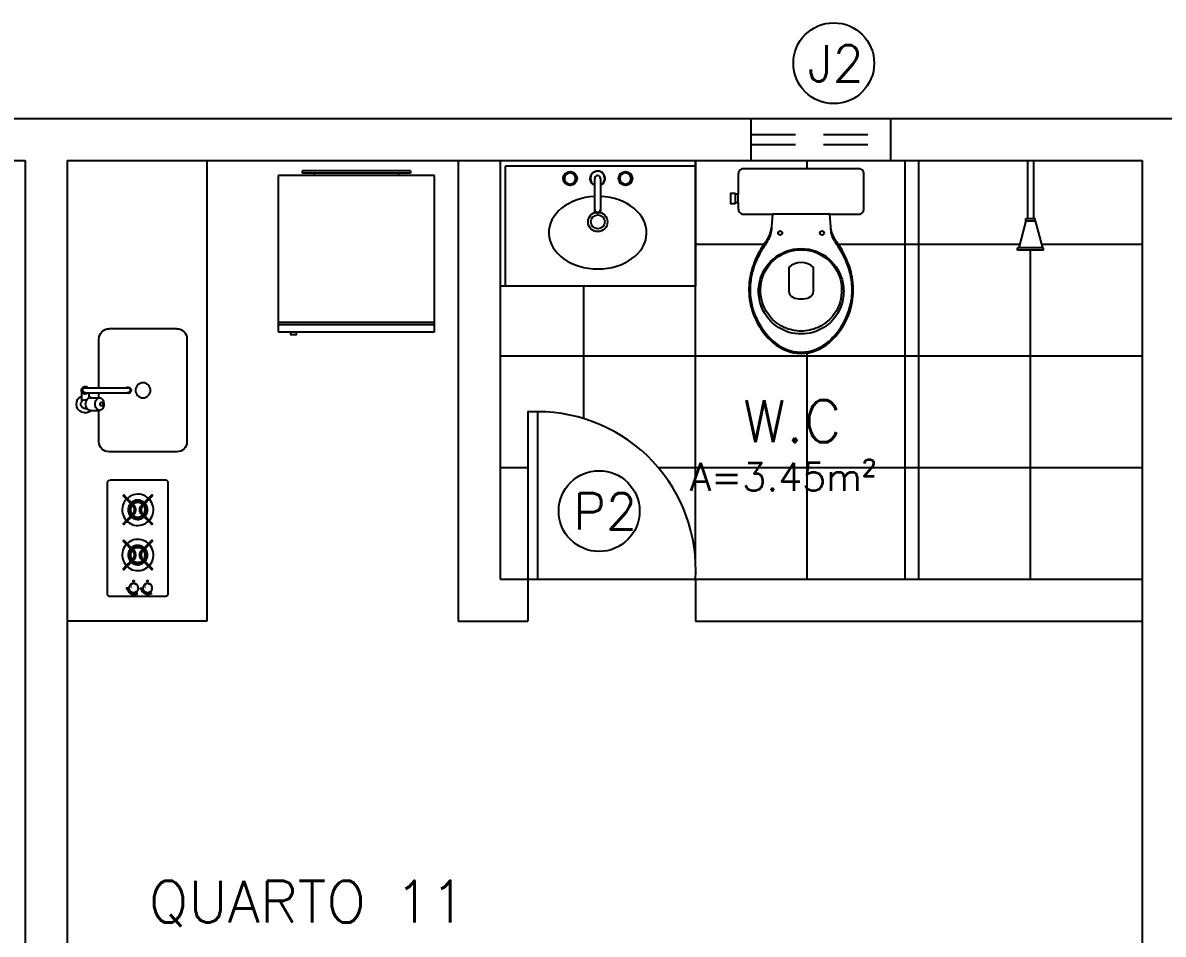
# Model space of a CAD drawing. Header units: millimetres. Extents: x 45003 to 46969, y 6653 to 6979.
# Drawn here: x 45044.357 to 45048.441, y 6718.688 to 6721.953 of the extents above; entities that cross this region are included whole.
import ezdxf

# ---------------------------------------------------------------- set-up
doc = ezdxf.new("R2010")
doc.units = ezdxf.units.MM
doc.linetypes.add('HIDDEN', pattern=[9.525, 6.35, -3.175])
for name, color, linetype in [('ARQ-ALVENARIA', 4, 'Continuous'), ('ARQ-EQ-COZ', 1, 'Continuous'), ('ARQ-ESQ-01', 1, 'Continuous'), ('ARQ-ESQ-02', 2, 'Continuous'), ('ARQ-HACHURA', 253, 'Continuous'), ('ARQ-PENA-FINA-CINZA', 8, 'Continuous'), ('ARQ-PROJ-01', 1, 'HIDDEN'), ('ARQ-PÇ-HIDROSSAN', 7, 'Continuous'), ('ARQ-TEXTO2', 2, 'Continuous'), ('ARQ-TEXTO3', 3, 'Continuous')]:
    doc.layers.add(name, color=color, linetype=linetype)
doc.styles.add('ROMANS', font='romans.shx')

# ---------------------------------------------------------------- blocks, each defined once
blk = doc.blocks.new('Cubinox-e-pl')
for p, q in [((0.445, 0.245), (0.175, 0.245)), ((0.135, 0.205), (0.135, 0.08)), ((0.485, -0.205), (0.485, 0.205)), ((0.08, 0.0725), (0.087, 0.0725)), ((0.0996, 0.08), (0.1372, 0.08)), ((0.065, 0), (0.065, 0.0435)), ((0.08, 0.0375), (0.087, 0.0375)), ((0.08, 0.01), (0.25, 0.01)), ((0.095, 0.01), (0.095, 0.0309)), ((0.0996, 0.03), (0.1372, 0.03)), ((0.135, 0.03), (0.135, 0.01)), ((0.08, -0.01), (0.25, -0.01)), ((0.135, -0.01), (0.135, -0.205)), ((0.445, -0.245), (0.175, -0.245))]:
    blk.add_line(p, q)
blk.add_lwpolyline([(0.0996, 0.08, 0.133256), (0.0932, 0.0783, 0.106756), (0.0871, 0.0727, 0.082828), (0.0834, 0.0649, 0.071352), (0.0819, 0.055, 0.071352), (0.0834, 0.0451, 0.082828), (0.0871, 0.0373, 0.106756), (0.0932, 0.0317, 0.133256), (0.0996, 0.03, 0.133256)], format="xyb")
for points in [[(0.1372, 0.03, 0.133256), (0.1436, 0.0317, 0.106756), (0.1497, 0.0373, 0.082828), (0.1535, 0.0451, 0.071352), (0.1549, 0.055, 0.071352), (0.1535, 0.0649, 0.082828), (0.1497, 0.0727, 0.106756), (0.1436, 0.0783, 0.133256), (0.1372, 0.08, 0.133256), (0.1308, 0.0783, 0.106756), (0.1247, 0.0727, 0.082828), (0.121, 0.0649, 0.071352), (0.1195, 0.055, 0.071352), (0.121, 0.0451, 0.082828), (0.1247, 0.0373, 0.106756), (0.1308, 0.0317, 0.133256)], [(0.1447, 0.0625, 0.133256), (0.1428, 0.062, 0.106756), (0.141, 0.0603, 0.082828), (0.1398, 0.058, 0.071352), (0.1394, 0.055, 0.071352), (0.1398, 0.052, 0.082828), (0.141, 0.0497, 0.106756), (0.1428, 0.048, 0.133256), (0.1447, 0.0475, 0.133256), (0.1466, 0.048, 0.106756), (0.1485, 0.0497, 0.082828), (0.1496, 0.052, 0.071352), (0.15, 0.055, 0.071352), (0.1496, 0.058, 0.082828), (0.1485, 0.0603, 0.106756), (0.1466, 0.062, 0.133256)]]:
    blk.add_lwpolyline(points, format="xyb", close=True)
blk.add_circle((0.31, 0), 0.03)
for centre, radius, start, end in [((0.175, 0.205), 0.04, 90, 180), ((0.445, 0.205), 0.04, 0, 90), ((0.08, 0.055), 0.035, 45.5847, 244.6231), ((0.08, 0.055), 0.0175, 90, 204.62), ((0.055, 0.0435), 0.01, 0, 24.62), ((0.08, 0.055), 0.0175, 211.0027, 270), ((0.08, 0), 0.015, 41.8103, 318.1897), ((0.08, 0), 0.01, 90.0002, 270.0002), ((0.08, 0.055), 0.035, 295.3769, 314.4153), ((0.25, 0), 0.0125, 233.1301, 126.8699), ((0.25, 0), 0.01, 270.0001, 90.0001), ((0.175, -0.205), 0.04, 180, 270), ((0.445, -0.205), 0.04, 270, 0)]:
    blk.add_arc(centre, radius, start, end)
blk = doc.blocks.new('chuv-01-planta')
for p, q in [((-0.3216, -0.0467), (-0.3216, 0.0467)), ((-0.3216, 0.0467), (-0.3133, 0.0467)), ((-0.3133, -0.0467), (-0.3133, 0.0467)), ((-0.2167, 0.0167), (-0.3133, 0.0425)), ((-0.2167, 0.0167), (-0.2083, 0.0167)), ((-0.2167, 0.0167), (-0.2167, -0.0167)), ((-0.2083, 0.0167), (-0.2083, -0.0167)), ((0, 0.0106), (-0.2083, 0.0106)), ((0, 0.0106), (0, -0.0106)), ((-0.2167, -0.0167), (-0.3133, -0.0425)), ((-0.2167, -0.0167), (-0.2083, -0.0167)), ((0, -0.0106), (-0.2083, -0.0106)), ((-0.3216, -0.0467), (-0.3133, -0.0467))]:
    blk.add_line(p, q)
blk = doc.blocks.new('cx-ac-01-planta')
for points in [[(0.661, 0, 0.182004), (0.623, 0.1, 0.098298), (0.548, 0.159, 0.085166), (0.468, 0.1845, 0.08648), (0.388, 0.1825, 0.067868), (0.318, 0.1605, 0.06199), (0.261, 0.1265, -0.060779), (0.228, 0.1105, -0.023796), (0.208, 0.106), (0.1625, 0.1028), (0.1625, 0.207, 0.424217), (0.1435, 0.225), (0.121, 0.225), (0.091, 0.225), (0.018, 0.225, 0.418036), (0, 0.207), (0, 0), (0, -0.207, 0.418036), (0.018, -0.225), (0.091, -0.225), (0.091, -0.2365), (0.088, -0.2365), (0.088, -0.2525), (0.106, -0.2525), (0.124, -0.2525), (0.124, -0.2365), (0.121, -0.2365), (0.121, -0.225), (0.1435, -0.225, 0.424217), (0.1625, -0.207), (0.1625, -0.1028), (0.208, -0.106, -0.023796), (0.228, -0.1105, -0.060779), (0.261, -0.1265, 0.06199), (0.318, -0.1605, 0.067868), (0.388, -0.1825, 0.08648), (0.468, -0.1845, 0.085166), (0.548, -0.159, 0.098298), (0.623, -0.1, 0.182004)], [(0.2855, 0, -0.18052), (0.323, 0.1, -0.167158), (0.408, 0.1495, -0.1), (0.468, 0.1495, -0.096291), (0.518, 0.13, -0.13332), (0.568, 0.081, -0.150886), (0.5915, 0, -0.150886), (0.568, -0.081, -0.13332), (0.518, -0.13, -0.096291), (0.468, -0.1495, -0.1), (0.408, -0.1495, -0.167158), (0.323, -0.1, -0.18052)], [(0.2895, 0, -0.186957), (0.329, 0.1, -0.162455), (0.408, 0.143, -0.149476), (0.498, 0.1315, -0.171119), (0.568, 0.0605, -0.104122), (0.5815, 0, -0.104122), (0.568, -0.0605, -0.171119), (0.498, -0.1315, -0.149476), (0.408, -0.143, -0.162455), (0.329, -0.1, -0.186957)], [(0.46, 0.03, 0.276984), (0.438, 0.0445), (0.353, 0.0445, 0.393258), (0.353, -0.0445), (0.438, -0.0445, 0.276984), (0.46, -0.03, 0.2)]]:
    blk.add_lwpolyline(points, format="xyb", close=True)
blk.add_lwpolyline([(0.21, -0.1064, -0.148706), (0.258, -0.12, -0.01798), (0.278, -0.1325, 0.048524), (0.328, -0.16, 0.075808), (0.408, -0.1815, 0.05), (0.468, -0.1805, 0.109053), (0.568, -0.142, 0.065752), (0.617, -0.1, 0.186957), (0.6565, 0, 0.186957), (0.617, 0.1, 0.065752), (0.568, 0.142, 0.109053), (0.468, 0.1805, 0.05), (0.408, 0.1815, 0.075808), (0.328, 0.16, 0.048524), (0.278, 0.1325, -0.01798), (0.258, 0.12, -0.148706), (0.21, 0.1064, -0.148706)], format="xyb")
for points in [[(0.1625, 0.1028), (0.1625, 0), (0.1625, -0.1028)], [(0.121, -0.225), (0.091, -0.225)], [(0.091, -0.2365), (0.121, -0.2365)]]:
    blk.add_lwpolyline(points)
for centre in [(0.23, 0.075), (0.23, -0.075)]:
    blk.add_circle(centre, 0.0075)
blk = doc.blocks.new('Refrigeradora')
for p, q in [((0.02, 0.325), (0.67, 0.325)), ((0.02, -0.325), (0.02, 0.325)), ((0.63, 0.325), (0.63, -0.325)), ((0.64, 0.325), (0.64, -0.325)), ((0.67, 0.325), (0.67, -0.325)), ((0, -0.225), (0, 0.225)), ((0, 0.225), (0.01, 0.225)), ((0.01, -0.225), (0.01, 0.225)), ((0.01, 0.175), (0.02, 0.175)), ((0.01, -0.175), (0.02, -0.175)), ((0, -0.225), (0.01, -0.225)), ((0.67, -0.325), (0.02, -0.325))]:
    blk.add_line(p, q)
blk.add_lwpolyline([(0.67, 0.274), (0.682, 0.274), (0.682, 0.2485), (0.67, 0.2485)])

msp = doc.modelspace()

# ---------------------------------------------------------------- hatches: boundary and pattern name
at = {"layer": 'ARQ-HACHURA'}
h = msp.add_hatch(dxfattribs=at)
h.set_pattern_fill('_USER', color=256, scale=0.4, double=1, pattern_type=0)
h.set_pattern_definition([(0, (45048.3665, 6719.95947), (0, 0.4), []), (90, (45048.3665, 6719.95947), (-0.4, 2e-17), [])])
h.paths.add_polyline_path([(45047.5165, 6721.4595), (45047.4665, 6721.4595), (45046.9665, 6721.4595), (45046.7665, 6721.4595), (45046.7665, 6721.0095), (45046.0665, 6721.0095), (45046.0665, 6719.9595), (45046.1665, 6719.9595), (45046.1665, 6720.5595), (45046.2015, 6720.5595, -0.431918), (45046.7665, 6719.9595), (45047.5165, 6719.9595)])
h.paths.add_polyline_path([(45046.9603, 6720.9615, -0.08648), (45046.9623, 6721.0415, -0.067868), (45046.9843, 6721.1115, -0.06199), (45047.0183, 6721.1685, 0.060779), (45047.0343, 6721.2015, 0.023796), (45047.0388, 6721.2215), (45047.0421, 6721.267), (45046.9382, 6721.267, -0.40428), (45046.9198, 6721.2844), (45046.9198, 6721.3085), (45046.9083, 6721.3085), (45046.9083, 6721.3055), (45046.8923, 6721.3055), (45046.8923, 6721.3235), (45046.8923, 6721.3415), (45046.9083, 6721.3415), (45046.9198, 6721.3385), (45046.9198, 6721.4115, -0.414559), (45046.9376, 6721.4295), (45047.1448, 6721.4295), (45047.3519, 6721.4295, -0.413869), (45047.3698, 6721.4117), (45047.3698, 6721.3385), (45047.3698, 6721.3085), (45047.3698, 6721.286, -0.424217), (45047.3518, 6721.267), (45047.2476, 6721.267), (45047.2508, 6721.2215, 0.023796), (45047.2553, 6721.2015, 0.060779), (45047.2713, 6721.1685, -0.06199), (45047.3053, 6721.1115, -0.067868), (45047.3273, 6721.0415, -0.08648), (45047.3293, 6720.9615, -0.085166), (45047.3038, 6720.8815, -0.098298), (45047.2448, 6720.8065, -0.182004), (45047.1448, 6720.7685, -0.182004), (45047.0448, 6720.8065, -0.098298), (45046.9858, 6720.8815, -0.085166)], flags=16)
h.paths.add_polyline_path([(45046.9953, 6720.9615, -0.1), (45046.9953, 6721.0215, -0.167158), (45047.0448, 6721.1065, -0.18052), (45047.1448, 6721.144, -0.18052), (45047.2448, 6721.1065, -0.167158), (45047.2943, 6721.0215, -0.1), (45047.2943, 6720.9615, -0.096291), (45047.2748, 6720.9115, -0.13332), (45047.2258, 6720.8615, -0.150886), (45047.1448, 6720.838, -0.150886), (45047.0638, 6720.8615, -0.13332), (45047.0148, 6720.9115, -0.096291)], flags=0)
h.paths.add_polyline_path([(45047.0018, 6721.0215, -0.162455), (45047.0448, 6721.1005, -0.186957), (45047.1448, 6721.14, -0.186957), (45047.2448, 6721.1005, -0.162455), (45047.2878, 6721.0215, -0.149476), (45047.2763, 6720.9315, -0.171119), (45047.2053, 6720.8615, -0.104122), (45047.1448, 6720.848, -0.104122), (45047.0843, 6720.8615, -0.171119), (45047.0133, 6720.9315, -0.149476)], flags=0)
h.paths.add_polyline_path([(45047.1003, 6720.9915), (45047.1003, 6721.0765, -0.393258), (45047.1893, 6721.0765), (45047.1893, 6720.9936, -0.299905), (45047.1748, 6720.9695, -0.2), (45047.1148, 6720.9695, -0.276984)], flags=0)
h.paths.add_polyline_path([(45047.0623, 6721.1995, -1), (45047.0773, 6721.1995, -1)], flags=0)
h.paths.add_polyline_path([(45047.2123, 6721.1995, -1), (45047.2273, 6721.1995, -1)], flags=0)
h.paths.add_polyline_path([(45048.3665, 6721.4595), (45047.9771, 6721.4595), (45047.9771, 6721.2511), (45047.9831, 6721.2511), (45047.9831, 6721.2428), (45048.009, 6721.1462), (45048.0132, 6721.1462), (45048.0132, 6721.1379), (45047.9198, 6721.1379), (45047.9198, 6721.1462), (45047.9239, 6721.1462), (45047.9498, 6721.2428), (45047.9498, 6721.2511), (45047.9559, 6721.2511), (45047.9559, 6721.4595), (45047.5165, 6721.4595), (45047.5165, 6719.9595), (45048.3665, 6719.9595)])
h.paths.add_polyline_path([(45046.7206, 6720.2265), (45047.4944, 6720.2265), (45047.4944, 6720.4015), (45046.7206, 6720.4015)], flags=24)
h.paths.add_polyline_path([(45046.8966, 6720.4129), (45047.3288, 6720.4129), (45047.3288, 6720.6379), (45046.8966, 6720.6379)], flags=24)

# ---------------------------------------------------------------- linework, layer by layer
at = {"layer": 'ARQ-ALVENARIA'}
for p, q in [((45026.8665, 6721.6095), (45046.9665, 6721.6095)), ((45046.9665, 6721.4595), (45046.9665, 6721.6095)), ((45047.4665, 6721.4595), (45047.4665, 6721.6095)), ((45047.4665, 6721.6095), (45050.9665, 6721.6095)), ((45031.5165, 6721.4595), (45044.3665, 6721.4595)), ((45044.3665, 6721.4595), (45044.3665, 6715.9595)), ((45044.5165, 6721.4595), (45046.9665, 6721.4595)), ((45044.5165, 6721.4595), (45044.5165, 6716.1095)), ((45045.9165, 6721.4595), (45045.9165, 6719.8095)), ((45046.0665, 6721.4595), (45046.9665, 6721.4595)), ((45046.0665, 6721.4595), (45046.0665, 6719.9595)), ((45047.4665, 6721.4595), (45048.3665, 6721.4595)), ((45048.3665, 6721.4595), (45048.3665, 6715.9595)), ((45046.0665, 6719.9595), (45046.1665, 6719.9595)), ((45046.1665, 6719.9595), (45046.1665, 6719.8095)), ((45046.7665, 6719.9595), (45048.3665, 6719.9595)), ((45046.7665, 6719.9595), (45046.7665, 6719.8095)), ((45045.9165, 6719.8095), (45046.1665, 6719.8095)), ((45046.7665, 6719.8095), (45048.3665, 6719.8095))]:
    msp.add_line(p, q, dxfattribs=at)
at = {"layer": 'ARQ-EQ-COZ'}
for p, q in [((45045.0165, 6721.4595), (45045.0165, 6719.8095)), ((45044.7897, 6720.2247), (45044.7894, 6720.2251)), ((45044.7916, 6720.222), (45044.7897, 6720.2247)), ((45044.7932, 6720.2191), (45044.7916, 6720.222)), ((45044.7944, 6720.216), (45044.7932, 6720.2191)), ((45044.7852, 6720.1956), (45044.7894, 6720.1914)), ((45044.7894, 6720.1914), (45044.7913, 6720.1939)), ((45044.7913, 6720.1939), (45044.7929, 6720.1968)), ((45044.7929, 6720.1968), (45044.7942, 6720.1998)), ((45044.7942, 6720.1998), (45044.795, 6720.203)), ((45044.7951, 6720.2128), (45044.7944, 6720.216)), ((45044.795, 6720.203), (45044.7955, 6720.2063)), ((45044.7955, 6720.2096), (45044.7951, 6720.2128)), ((45044.7955, 6720.2063), (45044.7955, 6720.2096)), ((45044.7897, 6720.0627), (45044.7894, 6720.0631)), ((45044.7916, 6720.06), (45044.7897, 6720.0627)), ((45044.7932, 6720.0571), (45044.7916, 6720.06)), ((45044.7944, 6720.054), (45044.7932, 6720.0571)), ((45044.7951, 6720.0508), (45044.7944, 6720.054)), ((45044.7852, 6720.0336), (45044.7894, 6720.0294)), ((45044.7894, 6720.0294), (45044.7913, 6720.0319)), ((45044.7913, 6720.0319), (45044.7929, 6720.0348)), ((45044.7929, 6720.0348), (45044.7942, 6720.0378)), ((45044.7942, 6720.0378), (45044.795, 6720.041)), ((45044.795, 6720.041), (45044.7955, 6720.0443)), ((45044.7955, 6720.0476), (45044.7951, 6720.0508)), ((45044.7955, 6720.0443), (45044.7955, 6720.0476)), ((45044.7514, 6719.9436), (45044.7511, 6719.9436)), ((45044.7531, 6719.944), (45044.7531, 6719.944)), ((45044.7583, 6719.9433), (45044.758, 6719.9434)), ((45044.7593, 6719.9428), (45044.7593, 6719.9429)), ((45044.8014, 6719.9436), (45044.8011, 6719.9436)), ((45044.8031, 6719.944), (45044.8031, 6719.944)), ((45044.8083, 6719.9433), (45044.808, 6719.9434)), ((45044.8093, 6719.9428), (45044.8093, 6719.9429)), ((45044.7453, 6719.9256), (45044.7453, 6719.9256)), ((45044.7456, 6719.921), (45044.7456, 6719.921)), ((45044.7587, 6719.9126), (45044.7588, 6719.9127)), ((45044.7633, 6719.9256), (45044.7633, 6719.9256)), ((45044.7953, 6719.9256), (45044.7953, 6719.9256)), ((45044.7956, 6719.921), (45044.7956, 6719.921)), ((45044.8087, 6719.9126), (45044.8088, 6719.9127)), ((45044.8133, 6719.9256), (45044.8133, 6719.9256)), ((45045.0165, 6719.8095), (45044.5165, 6719.8095))]:
    msp.add_line(p, q, dxfattribs=at)
for points in [[(45044.6598, 6720.305), (45044.6598, 6719.9079), (45044.6599, 6719.9065), (45044.6601, 6719.9052), (45044.6606, 6719.9039), (45044.6612, 6719.9027), (45044.6619, 6719.9015), (45044.6628, 6719.9005), (45044.6638, 6719.8996)], [(45044.6675, 6720.3141), (45044.6662, 6720.3136), (45044.665, 6720.313), (45044.6638, 6720.3123), (45044.6628, 6720.3114), (45044.6619, 6720.3104), (45044.6612, 6720.3092), (45044.6606, 6720.308), (45044.6601, 6720.3067), (45044.6599, 6720.3054)], [(45044.8784, 6719.904), (45044.8784, 6720.304), (45044.8783, 6720.3054), (45044.8781, 6720.3067), (45044.8776, 6720.308), (45044.877, 6720.3092), (45044.8763, 6720.3104), (45044.8754, 6720.3114), (45044.8744, 6720.3123), (45044.8732, 6720.313), (45044.872, 6720.3136), (45044.8707, 6720.3141), (45044.8694, 6720.3143), (45044.868, 6720.3144), (45044.67, 6720.3144)], [(45044.7492, 6720.2251), (45044.7483, 6720.226), (45044.7459, 6720.2285), (45044.7434, 6720.231), (45044.7283, 6720.2461), (45044.7163, 6720.2581), (45044.7195, 6720.2613), (45044.7314, 6720.2493), (45044.7466, 6720.2342), (45044.749, 6720.2317), (45044.7515, 6720.2292), (45044.7525, 6720.2283), (45044.7567, 6720.2241)], [(45044.8072, 6720.2494), (45044.8069, 6720.2497), (45044.8014, 6720.2541), (45044.7954, 6720.2578), (45044.789, 6720.2606), (45044.7822, 6720.2627), (45044.7753, 6720.2639), (45044.7683, 6720.2642), (45044.7613, 6720.2636), (45044.7544, 6720.2622), (45044.7478, 6720.2599), (45044.7415, 6720.2568), (45044.7356, 6720.2529), (45044.7314, 6720.2493)], [(45044.7928, 6720.188), (45044.7944, 6720.19), (45044.7965, 6720.1933), (45044.7982, 6720.1968), (45044.7994, 6720.2005), (45044.8001, 6720.2043), (45044.8004, 6720.2082), (45044.8001, 6720.2121), (45044.7994, 6720.216), (45044.7982, 6720.2197), (45044.7965, 6720.2232), (45044.7944, 6720.2265), (45044.7928, 6720.2285), (45044.7953, 6720.231), (45044.8104, 6720.2461), (45044.8224, 6720.2581), (45044.8192, 6720.2613), (45044.8072, 6720.2494), (45044.7921, 6720.2342), (45044.7896, 6720.2317), (45044.7891, 6720.2322), (45044.786, 6720.2345), (45044.7825, 6720.2363), (45044.7789, 6720.2378), (45044.7751, 6720.2387), (45044.7713, 6720.2392), (45044.7674, 6720.2392), (45044.7635, 6720.2387), (45044.7597, 6720.2378), (45044.7561, 6720.2363), (45044.7527, 6720.2345), (45044.7495, 6720.2322), (45044.749, 6720.2317)], [(45044.7283, 6720.2461), (45044.7256, 6720.2431), (45044.7215, 6720.2374), (45044.7183, 6720.2311), (45044.7158, 6720.2246), (45044.7142, 6720.2177), (45044.7134, 6720.2107), (45044.7135, 6720.2037), (45044.7145, 6720.1967), (45044.7164, 6720.19), (45044.7191, 6720.1835), (45044.7226, 6720.1774), (45044.7269, 6720.1718), (45044.7282, 6720.1704)], [(45044.7434, 6720.231), (45044.7414, 6720.2286), (45044.739, 6720.2249), (45044.7372, 6720.221), (45044.7358, 6720.2168), (45044.735, 6720.2126), (45044.7348, 6720.2082), (45044.735, 6720.2039), (45044.7358, 6720.1996), (45044.7372, 6720.1955), (45044.739, 6720.1916), (45044.7414, 6720.1879), (45044.7434, 6720.1855)], [(45044.7459, 6720.2285), (45044.7442, 6720.2265), (45044.7421, 6720.2232), (45044.7404, 6720.2197), (45044.7392, 6720.216), (45044.7385, 6720.2121), (45044.7383, 6720.2082), (45044.7385, 6720.2043), (45044.7392, 6720.2005), (45044.7404, 6720.1968), (45044.7421, 6720.1933), (45044.7442, 6720.19), (45044.7459, 6720.188)], [(45044.7483, 6720.226), (45044.747, 6720.2244), (45044.7452, 6720.2215), (45044.7437, 6720.2184), (45044.7426, 6720.2151), (45044.742, 6720.2117), (45044.7418, 6720.2082), (45044.742, 6720.2048), (45044.7426, 6720.2014), (45044.7437, 6720.1981), (45044.7452, 6720.195), (45044.747, 6720.192), (45044.7483, 6720.1905)], [(45044.7921, 6720.2342), (45044.7914, 6720.2349), (45044.7878, 6720.2374), (45044.784, 6720.2395), (45044.78, 6720.2411), (45044.7758, 6720.2422), (45044.7715, 6720.2427), (45044.7672, 6720.2427), (45044.7628, 6720.2422), (45044.7586, 6720.2411), (45044.7546, 6720.2395), (45044.7508, 6720.2374), (45044.7473, 6720.2349), (45044.7466, 6720.2342)], [(45044.7871, 6720.2292), (45044.7869, 6720.2295), (45044.7841, 6720.2315), (45044.7811, 6720.2332), (45044.7778, 6720.2344), (45044.7745, 6720.2353), (45044.7711, 6720.2357), (45044.7676, 6720.2357), (45044.7642, 6720.2353), (45044.7608, 6720.2344), (45044.7576, 6720.2332), (45044.7546, 6720.2315), (45044.7518, 6720.2295), (45044.7515, 6720.2292)], [(45044.7862, 6720.2283), (45044.785, 6720.2293), (45044.7822, 6720.2311), (45044.7793, 6720.2325), (45044.7761, 6720.2336), (45044.7729, 6720.2342), (45044.7696, 6720.2345), (45044.7663, 6720.2343), (45044.7631, 6720.2337), (45044.76, 6720.2327), (45044.757, 6720.2314), (45044.7542, 6720.2296), (45044.7525, 6720.2283)], [(45044.7535, 6720.1956), (45044.7546, 6720.1973), (45044.7556, 6720.1994), (45044.7564, 6720.2015), (45044.7569, 6720.2037), (45044.7573, 6720.206), (45044.7574, 6720.2082), (45044.7573, 6720.2105), (45044.7569, 6720.2128), (45044.7564, 6720.215), (45044.7556, 6720.2171), (45044.7546, 6720.2192), (45044.7535, 6720.2209)], [(45044.7896, 6720.2317), (45044.7871, 6720.2292), (45044.7862, 6720.2283), (45044.782, 6720.2241)], [(45044.7852, 6720.2209), (45044.7894, 6720.2251), (45044.7903, 6720.226), (45044.7928, 6720.2285)], [(45044.7903, 6720.1905), (45044.7916, 6720.192), (45044.7935, 6720.195), (45044.7949, 6720.1981), (45044.796, 6720.2014), (45044.7967, 6720.2048), (45044.7969, 6720.2082), (45044.7967, 6720.2117), (45044.796, 6720.2151), (45044.7949, 6720.2184), (45044.7935, 6720.2215), (45044.7916, 6720.2244), (45044.7903, 6720.226)], [(45044.7953, 6720.1855), (45044.7973, 6720.1879), (45044.7996, 6720.1916), (45044.8015, 6720.1955), (45044.8028, 6720.1996), (45044.8036, 6720.2039), (45044.8039, 6720.2082), (45044.8036, 6720.2126), (45044.8028, 6720.2168), (45044.8015, 6720.221), (45044.7996, 6720.2249), (45044.7973, 6720.2286), (45044.7953, 6720.231)], [(45044.8104, 6720.1704), (45044.8131, 6720.1734), (45044.8171, 6720.1791), (45044.8204, 6720.1853), (45044.8229, 6720.1919), (45044.8245, 6720.1988), (45044.8252, 6720.2057), (45044.8251, 6720.2128), (45044.8241, 6720.2197), (45044.8222, 6720.2265), (45044.8195, 6720.233), (45044.816, 6720.2391), (45044.8118, 6720.2447), (45044.8104, 6720.2461)], [(45044.7493, 6720.1914), (45044.7483, 6720.1905), (45044.7459, 6720.188), (45044.7434, 6720.1855), (45044.7282, 6720.1704), (45044.7163, 6720.1584), (45044.7195, 6720.1552), (45044.7314, 6720.1671), (45044.7466, 6720.1823), (45044.749, 6720.1848), (45044.7515, 6720.1872), (45044.7518, 6720.187), (45044.7546, 6720.185), (45044.7576, 6720.1833), (45044.7608, 6720.182), (45044.7642, 6720.1812), (45044.7676, 6720.1807), (45044.7711, 6720.1807), (45044.7745, 6720.1812), (45044.7778, 6720.182), (45044.7811, 6720.1833), (45044.7841, 6720.185), (45044.7869, 6720.187), (45044.7871, 6720.1872)], [(45044.7466, 6720.1823), (45044.7473, 6720.1816), (45044.7508, 6720.179), (45044.7546, 6720.177), (45044.7586, 6720.1754), (45044.7628, 6720.1743), (45044.7672, 6720.1737), (45044.7715, 6720.1737), (45044.7758, 6720.1743), (45044.78, 6720.1754), (45044.784, 6720.177), (45044.7878, 6720.179), (45044.7914, 6720.1816), (45044.7921, 6720.1823)], [(45044.749, 6720.1848), (45044.7495, 6720.1843), (45044.7527, 6720.182), (45044.7561, 6720.1801), (45044.7597, 6720.1787), (45044.7635, 6720.1777), (45044.7674, 6720.1772), (45044.7713, 6720.1772), (45044.7751, 6720.1777), (45044.7789, 6720.1787), (45044.7825, 6720.1801), (45044.786, 6720.182), (45044.7891, 6720.1843), (45044.7896, 6720.1848)], [(45044.7515, 6720.1872), (45044.7525, 6720.1882), (45044.7567, 6720.1924)], [(45044.7525, 6720.1882), (45044.7537, 6720.1872), (45044.7564, 6720.1854), (45044.7594, 6720.184), (45044.7625, 6720.1829), (45044.7657, 6720.1823), (45044.769, 6720.182), (45044.7723, 6720.1822), (45044.7755, 6720.1828), (45044.7787, 6720.1837), (45044.7817, 6720.1851), (45044.7845, 6720.1868), (45044.7862, 6720.1882)], [(45044.7894, 6720.1914), (45044.7903, 6720.1905), (45044.7928, 6720.188), (45044.7953, 6720.1855), (45044.8104, 6720.1704), (45044.8224, 6720.1584), (45044.8192, 6720.1552), (45044.8072, 6720.1671), (45044.7921, 6720.1823), (45044.7896, 6720.1848), (45044.7871, 6720.1872), (45044.7862, 6720.1882), (45044.782, 6720.1924)], [(45044.7314, 6720.1671), (45044.7318, 6720.1667), (45044.7373, 6720.1624), (45044.7433, 6720.1587), (45044.7497, 6720.1558), (45044.7564, 6720.1538), (45044.7633, 6720.1526), (45044.7703, 6720.1523), (45044.7773, 6720.1528), (45044.7842, 6720.1543), (45044.7909, 6720.1566), (45044.7972, 6720.1597), (45044.803, 6720.1636), (45044.8072, 6720.1671)], [(45044.7492, 6720.0631), (45044.7483, 6720.064), (45044.7459, 6720.0665), (45044.7434, 6720.069), (45044.7283, 6720.0841), (45044.7163, 6720.0961), (45044.7195, 6720.0993), (45044.7314, 6720.0873), (45044.7466, 6720.0722), (45044.749, 6720.0697), (45044.7515, 6720.0672), (45044.7525, 6720.0663), (45044.7567, 6720.0621)], [(45044.8072, 6720.0874), (45044.8069, 6720.0877), (45044.8014, 6720.0921), (45044.7954, 6720.0958), (45044.789, 6720.0986), (45044.7822, 6720.1007), (45044.7753, 6720.1019), (45044.7683, 6720.1022), (45044.7613, 6720.1016), (45044.7544, 6720.1002), (45044.7478, 6720.0979), (45044.7415, 6720.0948), (45044.7356, 6720.0909), (45044.7314, 6720.0873)], [(45044.7928, 6720.026), (45044.7944, 6720.028), (45044.7965, 6720.0313), (45044.7982, 6720.0348), (45044.7994, 6720.0385), (45044.8001, 6720.0423), (45044.8004, 6720.0462), (45044.8001, 6720.0501), (45044.7994, 6720.054), (45044.7982, 6720.0577), (45044.7965, 6720.0612), (45044.7944, 6720.0645), (45044.7928, 6720.0665), (45044.7953, 6720.069), (45044.8104, 6720.0841), (45044.8224, 6720.0961), (45044.8192, 6720.0993), (45044.8072, 6720.0874), (45044.7921, 6720.0722), (45044.7896, 6720.0697), (45044.7891, 6720.0702), (45044.786, 6720.0725), (45044.7825, 6720.0743), (45044.7789, 6720.0758), (45044.7751, 6720.0767), (45044.7713, 6720.0772), (45044.7674, 6720.0772), (45044.7635, 6720.0767), (45044.7597, 6720.0758), (45044.7561, 6720.0743), (45044.7527, 6720.0725), (45044.7495, 6720.0702), (45044.749, 6720.0697)], [(45044.7283, 6720.0841), (45044.7256, 6720.0811), (45044.7215, 6720.0754), (45044.7183, 6720.0691), (45044.7158, 6720.0626), (45044.7142, 6720.0557), (45044.7134, 6720.0487), (45044.7135, 6720.0417), (45044.7145, 6720.0348), (45044.7164, 6720.028), (45044.7191, 6720.0215), (45044.7226, 6720.0154), (45044.7269, 6720.0098), (45044.7282, 6720.0084)], [(45044.7434, 6720.069), (45044.7414, 6720.0666), (45044.739, 6720.0629), (45044.7372, 6720.059), (45044.7358, 6720.0548), (45044.735, 6720.0506), (45044.7348, 6720.0462), (45044.735, 6720.0419), (45044.7358, 6720.0376), (45044.7372, 6720.0335), (45044.739, 6720.0296), (45044.7414, 6720.0259), (45044.7434, 6720.0235)], [(45044.7459, 6720.0665), (45044.7442, 6720.0645), (45044.7421, 6720.0612), (45044.7404, 6720.0577), (45044.7392, 6720.054), (45044.7385, 6720.0501), (45044.7383, 6720.0462), (45044.7385, 6720.0423), (45044.7392, 6720.0385), (45044.7404, 6720.0348), (45044.7421, 6720.0313), (45044.7442, 6720.028), (45044.7459, 6720.026)], [(45044.7483, 6720.064), (45044.747, 6720.0624), (45044.7452, 6720.0595), (45044.7437, 6720.0564), (45044.7426, 6720.0531), (45044.742, 6720.0497), (45044.7418, 6720.0462), (45044.742, 6720.0428), (45044.7426, 6720.0394), (45044.7437, 6720.0361), (45044.7452, 6720.033), (45044.747, 6720.03), (45044.7483, 6720.0285)], [(45044.7921, 6720.0722), (45044.7914, 6720.0729), (45044.7878, 6720.0754), (45044.784, 6720.0775), (45044.78, 6720.0791), (45044.7758, 6720.0802), (45044.7715, 6720.0807), (45044.7672, 6720.0807), (45044.7628, 6720.0802), (45044.7586, 6720.0791), (45044.7546, 6720.0775), (45044.7508, 6720.0754), (45044.7473, 6720.0729), (45044.7466, 6720.0722)], [(45044.7871, 6720.0672), (45044.7869, 6720.0675), (45044.7841, 6720.0695), (45044.7811, 6720.0712), (45044.7778, 6720.0724), (45044.7745, 6720.0733), (45044.7711, 6720.0737), (45044.7676, 6720.0737), (45044.7642, 6720.0733), (45044.7608, 6720.0724), (45044.7576, 6720.0712), (45044.7546, 6720.0695), (45044.7518, 6720.0675), (45044.7515, 6720.0672)], [(45044.7862, 6720.0663), (45044.785, 6720.0673), (45044.7822, 6720.0691), (45044.7793, 6720.0705), (45044.7761, 6720.0716), (45044.7729, 6720.0722), (45044.7696, 6720.0725), (45044.7663, 6720.0723), (45044.7631, 6720.0717), (45044.76, 6720.0707), (45044.757, 6720.0694), (45044.7542, 6720.0676), (45044.7525, 6720.0663)], [(45044.7535, 6720.0336), (45044.7546, 6720.0353), (45044.7556, 6720.0374), (45044.7564, 6720.0395), (45044.7569, 6720.0417), (45044.7573, 6720.044), (45044.7574, 6720.0462), (45044.7573, 6720.0485), (45044.7569, 6720.0508), (45044.7564, 6720.053), (45044.7556, 6720.0551), (45044.7546, 6720.0572), (45044.7535, 6720.0589)], [(45044.7896, 6720.0697), (45044.7871, 6720.0672), (45044.7862, 6720.0663), (45044.782, 6720.0621)], [(45044.7852, 6720.0589), (45044.7894, 6720.0631), (45044.7903, 6720.064), (45044.7928, 6720.0665)], [(45044.7903, 6720.0285), (45044.7916, 6720.03), (45044.7935, 6720.033), (45044.7949, 6720.0361), (45044.796, 6720.0394), (45044.7967, 6720.0428), (45044.7969, 6720.0462), (45044.7967, 6720.0497), (45044.796, 6720.0531), (45044.7949, 6720.0564), (45044.7935, 6720.0595), (45044.7916, 6720.0624), (45044.7903, 6720.064)], [(45044.7953, 6720.0235), (45044.7973, 6720.0259), (45044.7996, 6720.0296), (45044.8015, 6720.0335), (45044.8028, 6720.0376), (45044.8036, 6720.0419), (45044.8039, 6720.0462), (45044.8036, 6720.0506), (45044.8028, 6720.0548), (45044.8015, 6720.059), (45044.7996, 6720.0629), (45044.7973, 6720.0666), (45044.7953, 6720.069)], [(45044.8104, 6720.0084), (45044.8131, 6720.0114), (45044.8171, 6720.0171), (45044.8204, 6720.0233), (45044.8229, 6720.0299), (45044.8245, 6720.0368), (45044.8252, 6720.0437), (45044.8251, 6720.0508), (45044.8241, 6720.0577), (45044.8222, 6720.0645), (45044.8195, 6720.071), (45044.816, 6720.0771), (45044.8118, 6720.0827), (45044.8104, 6720.0841)], [(45044.7493, 6720.0294), (45044.7483, 6720.0285), (45044.7459, 6720.026), (45044.7434, 6720.0235), (45044.7282, 6720.0084), (45044.7163, 6719.9964), (45044.7195, 6719.9932), (45044.7314, 6720.0051), (45044.7466, 6720.0203), (45044.749, 6720.0228), (45044.7515, 6720.0252), (45044.7518, 6720.025), (45044.7546, 6720.023), (45044.7576, 6720.0213), (45044.7608, 6720.02), (45044.7642, 6720.0192), (45044.7676, 6720.0187), (45044.7711, 6720.0187), (45044.7745, 6720.0192), (45044.7778, 6720.02), (45044.7811, 6720.0213), (45044.7841, 6720.023), (45044.7869, 6720.025), (45044.7871, 6720.0252)], [(45044.7466, 6720.0203), (45044.7473, 6720.0196), (45044.7508, 6720.0171), (45044.7546, 6720.015), (45044.7586, 6720.0134), (45044.7628, 6720.0123), (45044.7672, 6720.0117), (45044.7715, 6720.0117), (45044.7758, 6720.0123), (45044.78, 6720.0134), (45044.784, 6720.015), (45044.7878, 6720.0171), (45044.7914, 6720.0196), (45044.7921, 6720.0203)], [(45044.749, 6720.0228), (45044.7495, 6720.0223), (45044.7527, 6720.02), (45044.7561, 6720.0181), (45044.7597, 6720.0167), (45044.7635, 6720.0157), (45044.7674, 6720.0152), (45044.7713, 6720.0152), (45044.7751, 6720.0157), (45044.7789, 6720.0167), (45044.7825, 6720.0181), (45044.786, 6720.02), (45044.7891, 6720.0223), (45044.7896, 6720.0228)], [(45044.7515, 6720.0252), (45044.7525, 6720.0262), (45044.7567, 6720.0304)], [(45044.7525, 6720.0262), (45044.7537, 6720.0252), (45044.7564, 6720.0234), (45044.7594, 6720.022), (45044.7625, 6720.0209), (45044.7657, 6720.0203), (45044.769, 6720.02), (45044.7723, 6720.0202), (45044.7755, 6720.0208), (45044.7787, 6720.0217), (45044.7817, 6720.0231), (45044.7845, 6720.0248), (45044.7862, 6720.0262)], [(45044.7894, 6720.0294), (45044.7903, 6720.0285), (45044.7928, 6720.026), (45044.7953, 6720.0235), (45044.8104, 6720.0084), (45044.8224, 6719.9964), (45044.8192, 6719.9932), (45044.8072, 6720.0052), (45044.7921, 6720.0203), (45044.7896, 6720.0228), (45044.7871, 6720.0252), (45044.7862, 6720.0262), (45044.782, 6720.0304)], [(45044.7314, 6720.0051), (45044.7318, 6720.0048), (45044.7373, 6720.0004), (45044.7433, 6719.9967), (45044.7497, 6719.9938), (45044.7564, 6719.9918), (45044.7633, 6719.9906), (45044.7703, 6719.9903), (45044.7773, 6719.9909), (45044.7842, 6719.9923), (45044.7909, 6719.9946), (45044.7972, 6719.9977), (45044.803, 6720.0016), (45044.8072, 6720.0052)], [(45044.7456, 6719.9348), (45044.7456, 6719.9348), (45044.7456, 6719.9347)], [(45044.7467, 6719.9403), (45044.7466, 6719.9401), (45044.7465, 6719.94)], [(45044.7467, 6719.9404), (45044.7468, 6719.9406), (45044.747, 6719.9408), (45044.7471, 6719.941)], [(45044.7481, 6719.942), (45044.7477, 6719.9417), (45044.7475, 6719.9415), (45044.7474, 6719.9414)], [(45044.7484, 6719.9423), (45044.7482, 6719.9421), (45044.7481, 6719.9421)], [(45044.749, 6719.9427), (45044.7488, 6719.9426), (45044.7485, 6719.9423)], [(45044.7502, 6719.9432), (45044.7499, 6719.9432), (45044.7491, 6719.9428)], [(45044.7509, 6719.9435), (45044.7508, 6719.9435), (45044.7507, 6719.9435), (45044.7503, 6719.9433)], [(45044.7575, 6719.9436), (45044.7567, 6719.9438), (45044.7567, 6719.9438), (45044.7566, 6719.9438), (45044.7566, 6719.9438), (45044.7565, 6719.9438), (45044.7562, 6719.9439), (45044.7555, 6719.944), (45044.7555, 6719.944), (45044.7543, 6719.944), (45044.7531, 6719.944), (45044.7531, 6719.944), (45044.7524, 6719.9439), (45044.7522, 6719.9438), (45044.752, 6719.9438), (45044.7519, 6719.9438), (45044.7519, 6719.9438)], [(45044.7579, 6719.9435), (45044.7578, 6719.9435), (45044.7577, 6719.9435), (45044.7575, 6719.9436)], [(45044.7591, 6719.943), (45044.7587, 6719.9432), (45044.7584, 6719.9433)], [(45044.7598, 6719.9426), (45044.7597, 6719.9426), (45044.7596, 6719.9427), (45044.7595, 6719.9427)], [(45044.7612, 6719.9414), (45044.7611, 6719.9415), (45044.7609, 6719.9417), (45044.7609, 6719.9417), (45044.7604, 6719.9421), (45044.7603, 6719.9422)], [(45044.7619, 6719.9404), (45044.7617, 6719.9407), (45044.7617, 6719.9408), (45044.7616, 6719.9409)], [(45044.7623, 6719.9394), (45044.762, 6719.9401), (45044.762, 6719.9403)], [(45044.763, 6719.9347), (45044.763, 6719.9348), (45044.763, 6719.9348)], [(45044.7956, 6719.9348), (45044.7956, 6719.9348), (45044.7956, 6719.9347)], [(45044.7967, 6719.9403), (45044.7966, 6719.9401), (45044.7965, 6719.94)], [(45044.7967, 6719.9404), (45044.7968, 6719.9406), (45044.797, 6719.9408), (45044.7971, 6719.941)], [(45044.7981, 6719.942), (45044.7977, 6719.9417), (45044.7975, 6719.9415), (45044.7974, 6719.9414)], [(45044.7984, 6719.9423), (45044.7982, 6719.9421), (45044.7981, 6719.9421)], [(45044.799, 6719.9427), (45044.7988, 6719.9426), (45044.7985, 6719.9423)], [(45044.8002, 6719.9432), (45044.7999, 6719.9432), (45044.7991, 6719.9428)], [(45044.8009, 6719.9435), (45044.8008, 6719.9435), (45044.8007, 6719.9435), (45044.8003, 6719.9433)], [(45044.8075, 6719.9436), (45044.8067, 6719.9438), (45044.8067, 6719.9438), (45044.8066, 6719.9438), (45044.8066, 6719.9438), (45044.8065, 6719.9438), (45044.8062, 6719.9439), (45044.8055, 6719.944), (45044.8055, 6719.944), (45044.8043, 6719.944), (45044.8031, 6719.944), (45044.8031, 6719.944), (45044.8024, 6719.9439), (45044.8022, 6719.9438), (45044.802, 6719.9438), (45044.8019, 6719.9438), (45044.8019, 6719.9438)], [(45044.8057, 6719.9518), (45044.8053, 6719.9515), (45044.8048, 6719.9513), (45044.8043, 6719.9512), (45044.8038, 6719.9513), (45044.8033, 6719.9515), (45044.8029, 6719.9518), (45044.8026, 6719.9522), (45044.8024, 6719.9527), (45044.8023, 6719.9532), (45044.8024, 6719.9537), (45044.8026, 6719.9542)], [(45044.8026, 6719.9542), (45044.8029, 6719.9546), (45044.8033, 6719.9549), (45044.8038, 6719.9551), (45044.8043, 6719.9552), (45044.8048, 6719.9551), (45044.8053, 6719.9549), (45044.8057, 6719.9546), (45044.806, 6719.9542), (45044.8062, 6719.9537), (45044.8063, 6719.9532), (45044.8062, 6719.9527), (45044.806, 6719.9522), (45044.8057, 6719.9518)], [(45044.8079, 6719.9435), (45044.8078, 6719.9435), (45044.8077, 6719.9435), (45044.8075, 6719.9436)], [(45044.8091, 6719.943), (45044.8087, 6719.9432), (45044.8084, 6719.9433)], [(45044.8098, 6719.9426), (45044.8097, 6719.9426), (45044.8096, 6719.9427), (45044.8095, 6719.9427)], [(45044.8112, 6719.9414), (45044.8111, 6719.9415), (45044.8109, 6719.9417), (45044.8109, 6719.9417), (45044.8104, 6719.9421), (45044.8103, 6719.9422)], [(45044.8119, 6719.9404), (45044.8117, 6719.9407), (45044.8117, 6719.9408), (45044.8116, 6719.9409)], [(45044.8123, 6719.9394), (45044.812, 6719.9401), (45044.812, 6719.9403)], [(45044.813, 6719.9347), (45044.813, 6719.9348), (45044.813, 6719.9348)], [(45044.6658, 6719.8988), (45044.868, 6719.8988), (45044.8694, 6719.8989), (45044.8707, 6719.8991), (45044.872, 6719.8996), (45044.8732, 6719.9002), (45044.8744, 6719.9009), (45044.8754, 6719.9018), (45044.8763, 6719.9028), (45044.877, 6719.904)], [(45044.739, 6719.914), (45044.7375, 6719.9159), (45044.7362, 6719.9179), (45044.7352, 6719.9201), (45044.7345, 6719.9224), (45044.734, 6719.9248), (45044.7338, 6719.9272), (45044.7288, 6719.9272), (45044.7288, 6719.9252), (45044.7323, 6719.9252)], [(45044.7323, 6719.9252), (45044.7324, 6719.9246), (45044.7329, 6719.922), (45044.7337, 6719.9195), (45044.7348, 6719.9172), (45044.7361, 6719.9149), (45044.7377, 6719.9129), (45044.7395, 6719.911), (45044.7416, 6719.9094), (45044.7437, 6719.908)], [(45044.7437, 6719.908), (45044.7461, 6719.9068), (45044.7485, 6719.906), (45044.751, 6719.9054), (45044.7536, 6719.9051), (45044.7562, 6719.9051), (45044.7588, 6719.9054), (45044.7613, 6719.906), (45044.7638, 6719.9068), (45044.7654, 6719.9076), (45044.7654, 6719.9057), (45044.7674, 6719.9057), (45044.7674, 6719.9102), (45044.7666, 6719.9102), (45044.7653, 6719.9094), (45044.7632, 6719.9083), (45044.7609, 6719.9075), (45044.7585, 6719.907), (45044.7561, 6719.9067), (45044.7537, 6719.9067), (45044.7513, 6719.907), (45044.749, 6719.9075), (45044.7467, 6719.9083), (45044.7445, 6719.9094), (45044.7425, 6719.9107), (45044.7406, 6719.9122), (45044.739, 6719.914)], [(45044.7453, 6719.9302), (45044.7453, 6719.9302), (45044.7453, 6719.9301)], [(45044.7465, 6719.9158), (45044.7466, 6719.9157), (45044.7467, 6719.9155)], [(45044.747, 6719.915), (45044.7469, 6719.915), (45044.7467, 6719.9154)], [(45044.7478, 6719.914), (45044.7475, 6719.9142), (45044.7475, 6719.9143), (45044.7475, 6719.9143)], [(45044.7481, 6719.9137), (45044.7482, 6719.9137), (45044.7484, 6719.9135)], [(45044.7485, 6719.9134), (45044.7489, 6719.9132), (45044.749, 6719.9131), (45044.7491, 6719.9131)], [(45044.7498, 6719.9127), (45044.7499, 6719.9126), (45044.7508, 6719.9123), (45044.7509, 6719.9123), (45044.7511, 6719.9122)], [(45044.7514, 6719.9122), (45044.752, 6719.912), (45044.7525, 6719.9119)], [(45044.7531, 6719.9118), (45044.7531, 6719.9118), (45044.7543, 6719.9118), (45044.7555, 6719.9118), (45044.7555, 6719.9118)], [(45044.7561, 6719.9119), (45044.7566, 6719.912), (45044.7571, 6719.9121)], [(45044.7573, 6719.9122), (45044.7577, 6719.9123), (45044.7578, 6719.9123), (45044.7584, 6719.9125)], [(45044.7597, 6719.9132), (45044.7596, 6719.9131), (45044.7596, 6719.9131), (45044.7595, 6719.9131)], [(45044.7603, 6719.9136), (45044.7604, 6719.9137), (45044.7605, 6719.9137)], [(45044.7608, 6719.914), (45044.761, 6719.9142), (45044.7611, 6719.9143), (45044.7612, 6719.9143)], [(45044.7619, 6719.9154), (45044.7617, 6719.915), (45044.7617, 6719.915), (45044.7616, 6719.9149)], [(45044.762, 6719.9156), (45044.762, 6719.9157), (45044.7622, 6719.9161)], [(45044.7633, 6719.9301), (45044.7633, 6719.9302), (45044.7633, 6719.9302)], [(45044.7953, 6719.9302), (45044.7953, 6719.9302), (45044.7953, 6719.9301)], [(45044.7965, 6719.9158), (45044.7966, 6719.9157), (45044.7967, 6719.9155)], [(45044.797, 6719.915), (45044.7969, 6719.915), (45044.7967, 6719.9154)], [(45044.7978, 6719.914), (45044.7975, 6719.9142), (45044.7975, 6719.9143), (45044.7975, 6719.9143)], [(45044.7981, 6719.9137), (45044.7982, 6719.9137), (45044.7984, 6719.9135)], [(45044.7985, 6719.9134), (45044.7989, 6719.9132), (45044.799, 6719.9131), (45044.7991, 6719.9131)], [(45044.7998, 6719.9127), (45044.7999, 6719.9126), (45044.8008, 6719.9123), (45044.8009, 6719.9123), (45044.8011, 6719.9122)], [(45044.8014, 6719.9122), (45044.802, 6719.912), (45044.8025, 6719.9119)], [(45044.8031, 6719.9118), (45044.8031, 6719.9118), (45044.8043, 6719.9118), (45044.8055, 6719.9118), (45044.8055, 6719.9118)], [(45044.8061, 6719.9119), (45044.8066, 6719.912), (45044.8071, 6719.9121)], [(45044.8073, 6719.9122), (45044.8077, 6719.9123), (45044.8078, 6719.9123), (45044.8084, 6719.9125)], [(45044.8097, 6719.9132), (45044.8096, 6719.9131), (45044.8096, 6719.9131), (45044.8095, 6719.9131)], [(45044.8103, 6719.9136), (45044.8104, 6719.9137), (45044.8105, 6719.9137)], [(45044.8108, 6719.914), (45044.811, 6719.9142), (45044.8111, 6719.9143), (45044.8112, 6719.9143)], [(45044.8119, 6719.9154), (45044.8117, 6719.915), (45044.8117, 6719.915), (45044.8116, 6719.9149)], [(45044.812, 6719.9156), (45044.812, 6719.9157), (45044.8122, 6719.9161)], [(45044.8133, 6719.9301), (45044.8133, 6719.9302), (45044.8133, 6719.9302)]]:
    msp.add_lwpolyline(points, dxfattribs=at)
for points in [[(45044.7457, 6720.2197), (45044.7445, 6720.2166), (45044.7436, 6720.2135), (45044.7432, 6720.2102), (45044.7431, 6720.2069), (45044.7435, 6720.2036), (45044.7443, 6720.2004), (45044.7455, 6720.1973), (45044.747, 6720.1944), (45044.7489, 6720.1918), (45044.7493, 6720.1914), (45044.7535, 6720.1956), (45044.7567, 6720.1924), (45044.7584, 6720.1948), (45044.7598, 6720.1973), (45044.7608, 6720.1999), (45044.7616, 6720.2026), (45044.7621, 6720.2054), (45044.7622, 6720.2082), (45044.7621, 6720.2111), (45044.7616, 6720.2138), (45044.7608, 6720.2166), (45044.7598, 6720.2192), (45044.7584, 6720.2216), (45044.7567, 6720.2241), (45044.7535, 6720.2209), (45044.7492, 6720.2251), (45044.7473, 6720.2226)], [(45044.7841, 6720.2192), (45044.7831, 6720.2171), (45044.7823, 6720.215), (45044.7817, 6720.2128), (45044.7814, 6720.2105), (45044.7812, 6720.2082), (45044.7814, 6720.206), (45044.7817, 6720.2037), (45044.7823, 6720.2015), (45044.7831, 6720.1994), (45044.7841, 6720.1973), (45044.7852, 6720.1956), (45044.782, 6720.1924), (45044.7803, 6720.1948), (45044.7789, 6720.1973), (45044.7778, 6720.1999), (45044.777, 6720.2026), (45044.7766, 6720.2054), (45044.7764, 6720.2082), (45044.7766, 6720.2111), (45044.777, 6720.2138), (45044.7778, 6720.2166), (45044.7789, 6720.2192), (45044.7803, 6720.2216), (45044.782, 6720.2241), (45044.7852, 6720.2209)], [(45044.7457, 6720.0577), (45044.7445, 6720.0546), (45044.7436, 6720.0515), (45044.7432, 6720.0482), (45044.7431, 6720.0449), (45044.7435, 6720.0416), (45044.7443, 6720.0384), (45044.7455, 6720.0354), (45044.747, 6720.0325), (45044.7489, 6720.0298), (45044.7493, 6720.0294), (45044.7535, 6720.0336), (45044.7567, 6720.0304), (45044.7584, 6720.0328), (45044.7598, 6720.0353), (45044.7608, 6720.0379), (45044.7616, 6720.0406), (45044.7621, 6720.0434), (45044.7622, 6720.0462), (45044.7621, 6720.0491), (45044.7616, 6720.0518), (45044.7608, 6720.0546), (45044.7598, 6720.0572), (45044.7584, 6720.0596), (45044.7567, 6720.0621), (45044.7535, 6720.0589), (45044.7492, 6720.0631), (45044.7473, 6720.0606)], [(45044.7841, 6720.0572), (45044.7831, 6720.0551), (45044.7823, 6720.053), (45044.7817, 6720.0508), (45044.7814, 6720.0485), (45044.7812, 6720.0462), (45044.7814, 6720.044), (45044.7817, 6720.0417), (45044.7823, 6720.0395), (45044.7831, 6720.0374), (45044.7841, 6720.0353), (45044.7852, 6720.0336), (45044.782, 6720.0304), (45044.7803, 6720.0328), (45044.7789, 6720.0353), (45044.7778, 6720.0379), (45044.777, 6720.0406), (45044.7766, 6720.0434), (45044.7764, 6720.0462), (45044.7766, 6720.0491), (45044.777, 6720.0518), (45044.7778, 6720.0546), (45044.7789, 6720.0572), (45044.7803, 6720.0596), (45044.782, 6720.0621), (45044.7852, 6720.0589)], [(45044.7711, 6719.93), (45044.7707, 6719.9321), (45044.7701, 6719.9341), (45044.7692, 6719.936), (45044.768, 6719.9378), (45044.7667, 6719.9395), (45044.7651, 6719.9409), (45044.7634, 6719.9422), (45044.7615, 6719.9432), (45044.7595, 6719.944), (45044.7575, 6719.9445), (45044.7554, 6719.9448), (45044.7532, 6719.9448), (45044.7511, 6719.9445), (45044.7491, 6719.944), (45044.7471, 6719.9432), (45044.7452, 6719.9422), (45044.7435, 6719.9409), (45044.7419, 6719.9395), (45044.7406, 6719.9378), (45044.7394, 6719.936), (45044.7385, 6719.9341), (45044.7379, 6719.9321), (45044.7375, 6719.93), (45044.7373, 6719.9278), (45044.7375, 6719.9257), (45044.7379, 6719.9236), (45044.7385, 6719.9216), (45044.7394, 6719.9197), (45044.7406, 6719.9179), (45044.7419, 6719.9162), (45044.7435, 6719.9148), (45044.7452, 6719.9135), (45044.7471, 6719.9125), (45044.7491, 6719.9117), (45044.7511, 6719.9112), (45044.7532, 6719.9109), (45044.7554, 6719.9109), (45044.7575, 6719.9112), (45044.7595, 6719.9117), (45044.7615, 6719.9125), (45044.7634, 6719.9135), (45044.7651, 6719.9148), (45044.7667, 6719.9162), (45044.768, 6719.9179), (45044.7692, 6719.9197), (45044.7701, 6719.9216), (45044.7707, 6719.9236), (45044.7711, 6719.9257), (45044.7713, 6719.9278)], [(45044.7538, 6719.9551), (45044.7543, 6719.9552), (45044.7548, 6719.9551), (45044.7553, 6719.9549), (45044.7557, 6719.9546), (45044.756, 6719.9542), (45044.7562, 6719.9537), (45044.7563, 6719.9532), (45044.7562, 6719.9527), (45044.756, 6719.9522), (45044.7557, 6719.9518), (45044.7553, 6719.9515), (45044.7548, 6719.9513), (45044.7543, 6719.9512), (45044.7538, 6719.9513), (45044.7533, 6719.9515), (45044.7529, 6719.9518), (45044.7526, 6719.9522), (45044.7524, 6719.9527), (45044.7523, 6719.9532), (45044.7524, 6719.9537), (45044.7526, 6719.9542), (45044.7529, 6719.9546), (45044.7533, 6719.9549)], [(45044.8211, 6719.93), (45044.8207, 6719.9321), (45044.8201, 6719.9341), (45044.8192, 6719.936), (45044.818, 6719.9378), (45044.8167, 6719.9395), (45044.8151, 6719.9409), (45044.8134, 6719.9422), (45044.8115, 6719.9432), (45044.8095, 6719.944), (45044.8075, 6719.9445), (45044.8054, 6719.9448), (45044.8032, 6719.9448), (45044.8011, 6719.9445), (45044.7991, 6719.944), (45044.7971, 6719.9432), (45044.7952, 6719.9422), (45044.7935, 6719.9409), (45044.7919, 6719.9395), (45044.7906, 6719.9378), (45044.7894, 6719.936), (45044.7885, 6719.9341), (45044.7879, 6719.9321), (45044.7875, 6719.93), (45044.7873, 6719.9278), (45044.7875, 6719.9257), (45044.7879, 6719.9236), (45044.7885, 6719.9216), (45044.7894, 6719.9197), (45044.7906, 6719.9179), (45044.7919, 6719.9162), (45044.7935, 6719.9148), (45044.7952, 6719.9135), (45044.7971, 6719.9125), (45044.7991, 6719.9117), (45044.8011, 6719.9112), (45044.8032, 6719.9109), (45044.8054, 6719.9109), (45044.8075, 6719.9112), (45044.8095, 6719.9117), (45044.8115, 6719.9125), (45044.8134, 6719.9135), (45044.8151, 6719.9148), (45044.8167, 6719.9162), (45044.818, 6719.9179), (45044.8192, 6719.9197), (45044.8201, 6719.9216), (45044.8207, 6719.9236), (45044.8211, 6719.9257), (45044.8213, 6719.9278)], [(45044.8174, 6719.9057), (45044.8154, 6719.9057), (45044.8154, 6719.9076), (45044.8138, 6719.9068), (45044.8113, 6719.906), (45044.8088, 6719.9054), (45044.8062, 6719.9051), (45044.8036, 6719.9051), (45044.801, 6719.9054), (45044.7985, 6719.906), (45044.7961, 6719.9068), (45044.7937, 6719.908), (45044.7916, 6719.9094), (45044.7895, 6719.911), (45044.7877, 6719.9129), (45044.7861, 6719.9149), (45044.7848, 6719.9172), (45044.7837, 6719.9195), (45044.7829, 6719.922), (45044.7824, 6719.9246), (45044.7823, 6719.9252), (45044.7788, 6719.9252), (45044.7788, 6719.9272), (45044.7838, 6719.9272), (45044.784, 6719.9248), (45044.7845, 6719.9224), (45044.7852, 6719.9201), (45044.7862, 6719.9179), (45044.7875, 6719.9159), (45044.789, 6719.914), (45044.7906, 6719.9122), (45044.7925, 6719.9107), (45044.7945, 6719.9094), (45044.7967, 6719.9083), (45044.799, 6719.9075), (45044.8013, 6719.907), (45044.8037, 6719.9067), (45044.8061, 6719.9067), (45044.8085, 6719.907), (45044.8109, 6719.9075), (45044.8132, 6719.9083), (45044.8153, 6719.9094), (45044.8166, 6719.9102), (45044.8174, 6719.9102)]]:
    msp.add_lwpolyline(points, close=True, dxfattribs=at)
at = {"layer": 'ARQ-ESQ-01'}
for p, q in [((45046.9665, 6721.6095), (45047.4665, 6721.6095)), ((45046.9665, 6721.4595), (45047.4665, 6721.4595))]:
    msp.add_line(p, q, dxfattribs=at)
at = {"layer": 'ARQ-ESQ-01', "ltscale": 0.03}
for centre in [(45047.2617, 6721.8079), (45046.4215, 6720.2036)]:
    msp.add_circle(centre, 0.1447, dxfattribs=at)
at = {"layer": 'ARQ-ESQ-01'}
msp.add_arc((45046.2015, 6719.9935), 0.566, 356.5584, 90, dxfattribs=at)
at = {"layer": 'ARQ-ESQ-02'}
msp.add_lwpolyline([(45046.1665, 6719.9595), (45046.2015, 6719.9595), (45046.2015, 6720.5595), (45046.1665, 6720.5595)], close=True, dxfattribs=at)
at = {"layer": 'ARQ-PENA-FINA-CINZA'}
msp.add_line((45046.2015, 6719.9595), (45046.7665, 6719.9595), dxfattribs=at)
at = {"layer": 'ARQ-PROJ-01', "ltscale": 0.025}
for p, q in [((45046.9665, 6721.552), (45047.4665, 6721.552)), ((45046.9665, 6721.517), (45047.4665, 6721.517))]:
    msp.add_line(p, q, dxfattribs=at)
at = {"layer": 'ARQ-PÇ-HIDROSSAN', "ltscale": 0.03}
for p, q in [((45046.7665, 6721.4595), (45046.7665, 6721.0095)), ((45046.7665, 6721.4395), (45046.0865, 6721.4395)), ((45046.0865, 6721.0095), (45046.0865, 6721.4395)), ((45046.7665, 6721.0095), (45046.0665, 6721.0095))]:
    msp.add_line(p, q, dxfattribs=at)
at = {"layer": 'ARQ-PÇ-HIDROSSAN'}
for p, q in [((45047.5165, 6721.4595), (45047.5165, 6719.9595)), ((45046.4055, 6721.2844), (45046.4055, 6721.3949)), ((45046.4261, 6721.3949), (45046.4261, 6721.2844)), ((45046.4055, 6721.283), (45046.4055, 6721.2844)), ((45046.4055, 6721.2812), (45046.4055, 6721.2823)), ((45046.4261, 6721.2844), (45046.4261, 6721.283)), ((45046.4261, 6721.2823), (45046.4261, 6721.2812))]:
    msp.add_line(p, q, dxfattribs=at)
for points in [[(45046.4055, 6721.2844, 0), (45046.4055, 6721.2844, 0)], [(45046.4055, 6721.2844, 0), (45046.4056, 6721.2826, 0), (45046.4061, 6721.2808, 0), (45046.4069, 6721.2792, 0), (45046.4079, 6721.2778, 0), (45046.4092, 6721.2765, 0), (45046.4107, 6721.2755, 0), (45046.4123, 6721.2747, 0), (45046.414, 6721.2743, 0), (45046.4158, 6721.2741, 0)], [(45046.4261, 6721.283, 0), (45046.426, 6721.2812, 0), (45046.4255, 6721.2795, 0), (45046.4247, 6721.2779, 0), (45046.4237, 6721.2764, 0), (45046.4224, 6721.2751, 0), (45046.421, 6721.2741, 0), (45046.4193, 6721.2734, 0), (45046.4176, 6721.2729, 0), (45046.4158, 6721.2727, 0), (45046.414, 6721.2729, 0), (45046.4123, 6721.2734, 0), (45046.4106, 6721.2741, 0), (45046.4092, 6721.2751, 0), (45046.4079, 6721.2764, 0), (45046.4069, 6721.2779, 0), (45046.4061, 6721.2795, 0), (45046.4056, 6721.2812, 0), (45046.4055, 6721.283, 0)], [(45046.4261, 6721.2812, 0), (45046.4259, 6721.2794, 0), (45046.4255, 6721.2777, 0), (45046.4247, 6721.2761, 0), (45046.4237, 6721.2746, 0), (45046.4224, 6721.2734, 0), (45046.421, 6721.2723, 0), (45046.4193, 6721.2716, 0), (45046.4176, 6721.2711, 0), (45046.4158, 6721.271, 0), (45046.414, 6721.2711, 0), (45046.4123, 6721.2716, 0), (45046.4106, 6721.2723, 0), (45046.4092, 6721.2734, 0), (45046.4079, 6721.2746, 0), (45046.4069, 6721.2761, 0), (45046.4061, 6721.2777, 0), (45046.4057, 6721.2794, 0), (45046.4055, 6721.2812, 0)], [(45046.4057, 6721.2807, 0), (45046.4063, 6721.279, 0), (45046.4071, 6721.2774, 0), (45046.4082, 6721.276, 0), (45046.4095, 6721.2748, 0), (45046.411, 6721.2738, 0), (45046.4127, 6721.2731, 0), (45046.4144, 6721.2727, 0), (45046.4158, 6721.2727, 0)], [(45046.4158, 6721.2741, 0), (45046.4176, 6721.2743, 0), (45046.4193, 6721.2747, 0), (45046.421, 6721.2755, 0), (45046.4224, 6721.2765, 0), (45046.4237, 6721.2778, 0), (45046.4247, 6721.2792, 0), (45046.4255, 6721.2809, 0), (45046.426, 6721.2826, 0), (45046.4261, 6721.2844, 0)], [(45046.4158, 6721.2727, 0), (45046.4176, 6721.2728, 0), (45046.4193, 6721.2733, 0), (45046.421, 6721.274, 0), (45046.4224, 6721.2751, 0), (45046.4237, 6721.2763, 0), (45046.4247, 6721.2778, 0), (45046.4255, 6721.2794, 0), (45046.4259, 6721.2807, 0)]]:
    msp.add_polyline3d(points, dxfattribs=at)
for centre in [(45046.3173, 6721.3949), (45046.5157, 6721.3949)]:
    msp.add_circle(centre, 0.025, dxfattribs=at)
at = {"layer": 'ARQ-PÇ-HIDROSSAN', "ltscale": 0.03}
for radius in [0.0349, 0.0249]:
    msp.add_circle((45046.4165, 6721.2395), radius, dxfattribs=at)
at = {"layer": 'ARQ-PÇ-HIDROSSAN'}
for centre, radius, start, end in [((45046.3173, 6721.3949), 0.02, 90, 0), ((45046.3173, 6721.3949), 0.02, 90, 270), ((45046.3173, 6721.3949), 0.02, 0, 90), ((45046.4157, 6721.3949), 0.027, 292.6883, 180), ((45046.4157, 6721.3949), 0.026, 293.6074, 246.7721), ((45046.4158, 6721.3949), 0.0103, 0, 180), ((45046.5157, 6721.3949), 0.02, 90, 180), ((45046.5157, 6721.3949), 0.02, 180, 90), ((45046.5157, 6721.3949), 0.02, 270, 90), ((45046.3173, 6721.3949), 0.02, 270, 0), ((45046.4157, 6721.3949), 0.027, 180, 247.6771), ((45046.5157, 6721.3949), 0.02, 180, 270)]:
    msp.add_arc(centre, radius, start, end, dxfattribs=at)
at = {"layer": 'ARQ-PÇ-HIDROSSAN', "ltscale": 0.03}
msp.add_ellipse((45046.4165, 6721.2008), major_axis=(-0.175, 0), ratio=0.742857, start_param=4.775358, end_param=10.940424, dxfattribs=at)

# ---------------------------------------------------------------- block references
at = {"layer": 'ARQ-EQ-COZ'}
for name, p, xscale, yscale, zscale, rotation in [('Refrigeradora', (45045.5518, 6721.4228), -0.8606215035781497, 0.8606215035781497, 0.8606215035781497, 90), ('Cubinox-e-pl', (45044.5088, 6720.6363), -0.9, 0.9, 0.9, 180)]:
    msp.add_blockref(name, p, dxfattribs=dict(at, xscale=xscale, yscale=yscale, zscale=zscale, rotation=rotation))
at = {"layer": 'ARQ-PÇ-HIDROSSAN'}
for name, p, rotation in [('chuv-01-planta', (45047.9665, 6721.4595), 90.00000000000001), ('cx-ac-01-planta', (45047.1448, 6721.4295), 270)]:
    msp.add_blockref(name, p, dxfattribs=dict(at, rotation=rotation))

# ---------------------------------------------------------------- texts
at = {"layer": 'ARQ-TEXTO2', "char_height": 0.13, "width": 0.199395, "attachment_point": 1, "style": 'ROMANS'}
for s, insert in [('J2', (45047.1689, 6721.8721)), ('P2', (45046.3287, 6720.2679))]:
    msp.add_mtext(s, dxfattribs=dict(at, insert=insert))
at = {"layer": 'ARQ-TEXTO2', "insert": (45046.7456, 6720.3765), "char_height": 0.1, "attachment_point": 1, "style": 'ROMANS'}
msp.add_mtext('A=3.45m²', dxfattribs=at)
at = {"layer": 'ARQ-TEXTO3', "insert": (45047.1127, 6720.5254), "char_height": 0.15, "attachment_point": 5, "style": 'ROMANS'}
msp.add_mtext('W.C', dxfattribs=at)
at = {"layer": 'ARQ-TEXTO3', "insert": (45045.3774, 6718.7975), "char_height": 0.15, "width": 1.807359, "attachment_point": 5, "style": 'ROMANS'}
msp.add_mtext('QUARTO 11', dxfattribs=at)

doc.saveas('drawing.dxf')
